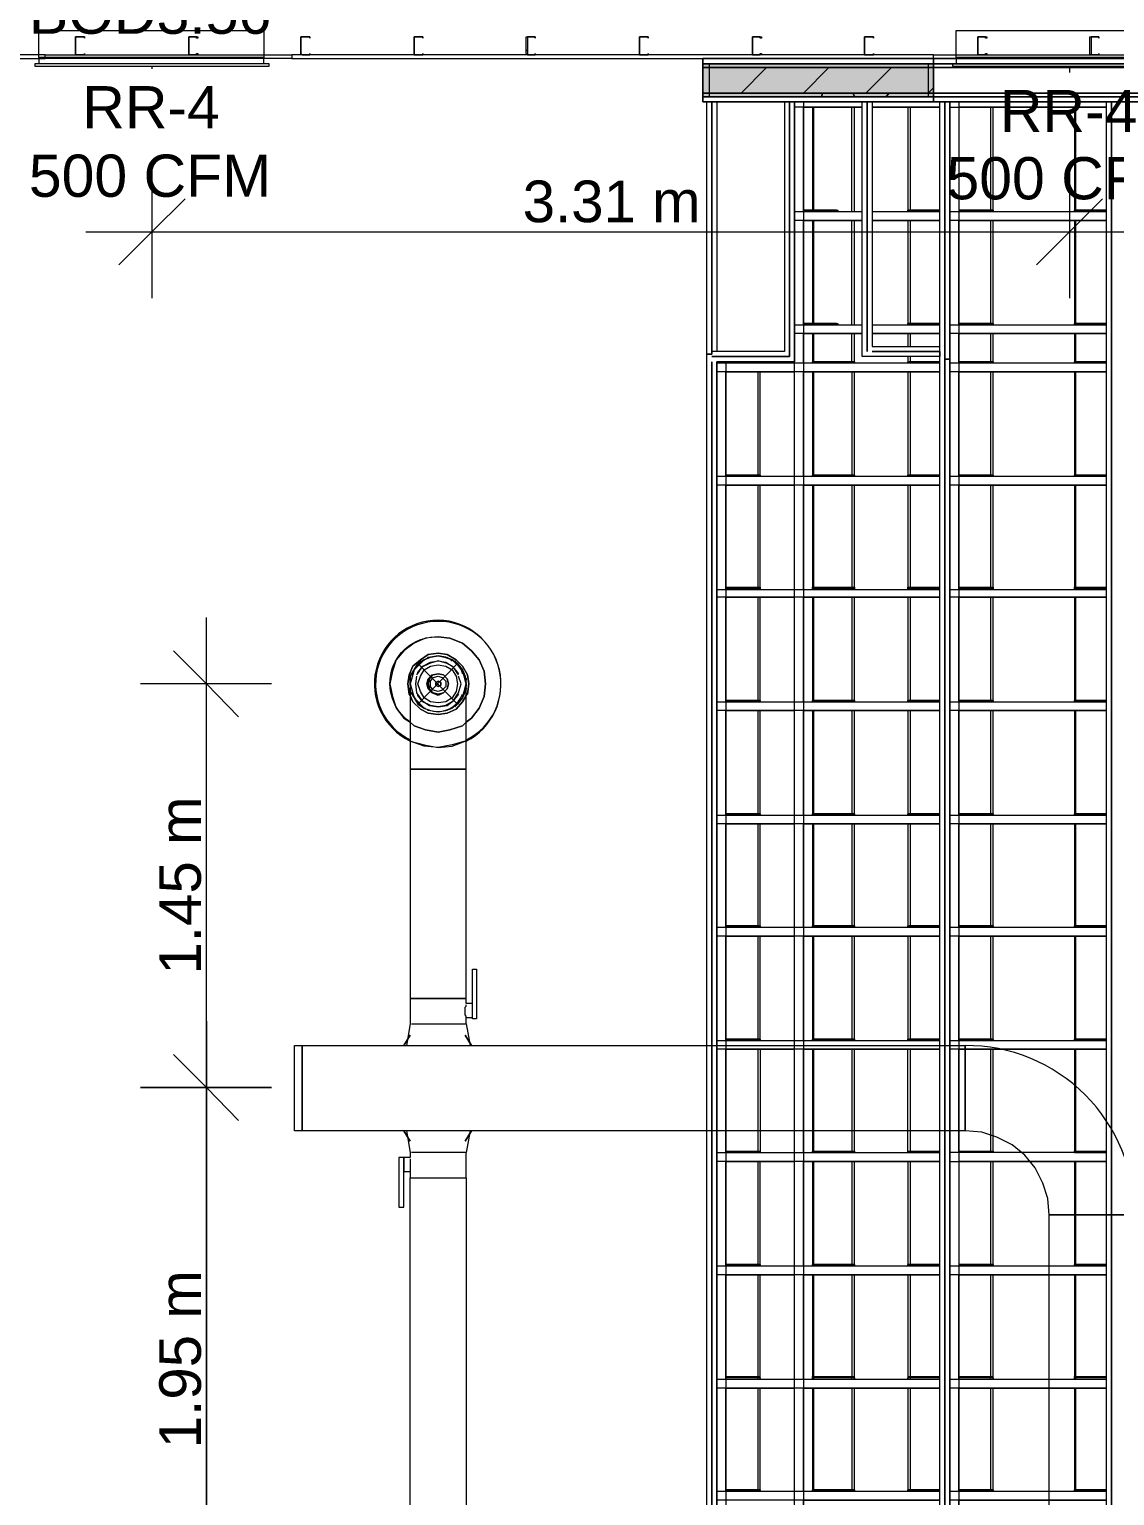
# Model space of a CAD drawing. Header units: metres. Extents: x -2 to 237, y -8 to 52.
# Drawn here: x 35.95 to 39.86, y 16.69 to 21.97 of the extents above; entities that cross this region are included whole.
import ezdxf

# ---------------------------------------------------------------- set-up
doc = ezdxf.new("R2010")
doc.units = ezdxf.units.M
doc.layers.add('HVAC - Ductos', color=5, linetype='Continuous', lineweight=0)
doc.layers.add('PDF2_Text', color=7, linetype='Continuous', lineweight=0)
doc.layers.add('PDF2_Geometry', color=7, linetype='Continuous', lineweight=0, true_color=0xaaaaaa)
doc.layers.add('PDF2_Solid Fills', color=7, linetype='Continuous', lineweight=0, true_color=0xffffff)
doc.styles.add('PDF Helvetica', font='')
doc.styles.get('PDF Helvetica').set_extended_font_data('Helvetica')

msp = doc.modelspace()

# ---------------------------------------------------------------- hatches: boundary and pattern name
at = {"layer": 'PDF2_Solid Fills', "lineweight": 0, "transparency": 33554559}
h = msp.add_hatch(color=256, dxfattribs=at)
h.paths.add_polyline_path([(39.2049, 21.8323), (39.2049, 21.846), (38.3747, 21.846), (38.3747, 21.8323)])
h.paths.add_polyline_path([(43.9608, 21.846), (43.9608, 21.8323), (44.8964, 21.8323), (44.8964, 21.846)])
h.paths.add_polyline_path([(40.7367, 21.846), (40.7367, 21.8323), (43.0711, 21.8323), (43.0711, 21.846)])
h.paths.add_polyline_path([(40.0946, 21.846), (40.0946, 21.8323), (40.356, 21.8323), (40.356, 21.846)])
h = msp.add_hatch(color=256, dxfattribs=at)
h.paths.add_polyline_path([(39.2049, 21.7405), (39.2049, 21.8322), (38.3747, 21.8322), (38.3747, 21.7405)])
h.paths.add_polyline_path([(44.8964, 21.7405), (44.8964, 21.8322), (43.9608, 21.8322), (43.9608, 21.7405)])
h.paths.add_polyline_path([(43.0711, 21.7405), (43.0711, 21.8322), (40.7367, 21.8322), (40.7367, 21.7405)])
h.paths.add_polyline_path([(40.356, 21.7405), (40.356, 21.8322), (40.0946, 21.8322), (40.0946, 21.7405)])
h = msp.add_hatch(color=256, dxfattribs=at)
h.paths.add_polyline_path([(39.1865, 21.8323), (39.1865, 21.846), (38.3977, 21.846), (38.3977, 21.8323)])
h.paths.add_polyline_path([(43.9792, 21.846), (43.9792, 21.8323), (44.8781, 21.8323), (44.8781, 21.846)])
h.paths.add_polyline_path([(40.755, 21.846), (40.755, 21.8323), (43.0527, 21.8323), (43.0527, 21.846)])
h.paths.add_polyline_path([(40.1129, 21.846), (40.1129, 21.8323), (40.3376, 21.8323), (40.3376, 21.846)])
h = msp.add_hatch(color=256, dxfattribs=at)
h.paths.add_polyline_path([(39.1865, 21.7405), (39.1865, 21.8322), (38.3977, 21.8322), (38.3977, 21.7405)])
h.paths.add_polyline_path([(44.8781, 21.7405), (44.8781, 21.8322), (43.9792, 21.8322), (43.9792, 21.7405)])
h.paths.add_polyline_path([(43.0527, 21.7405), (43.0527, 21.8322), (40.755, 21.8322), (40.755, 21.7405)])
h.paths.add_polyline_path([(40.3376, 21.7405), (40.3376, 21.8322), (40.1129, 21.8322), (40.1129, 21.7405)])
h = msp.add_hatch(color=256, dxfattribs=at)
h.paths.add_polyline_path([(39.2049, 21.7268), (39.2049, 21.7405), (38.3747, 21.7405), (38.3747, 21.7268)])
h.paths.add_polyline_path([(43.9608, 21.7405), (43.9608, 21.7268), (44.8964, 21.7268), (44.8964, 21.7405)])
h.paths.add_polyline_path([(40.7367, 21.7405), (40.7367, 21.7268), (43.0711, 21.7268), (43.0711, 21.7405)])
h.paths.add_polyline_path([(40.0946, 21.7405), (40.0946, 21.7268), (40.356, 21.7268), (40.356, 21.7405)])
h = msp.add_hatch(color=256, dxfattribs=at)
h.paths.add_polyline_path([(39.1865, 21.7268), (39.1865, 21.7405), (38.3977, 21.7405), (38.3977, 21.7268)])
h.paths.add_polyline_path([(43.9792, 21.7405), (43.9792, 21.7268), (44.8781, 21.7268), (44.8781, 21.7405)])
h.paths.add_polyline_path([(40.755, 21.7405), (40.755, 21.7268), (43.0527, 21.7268), (43.0527, 21.7405)])
h.paths.add_polyline_path([(40.1129, 21.7405), (40.1129, 21.7268), (40.3376, 21.7268), (40.3376, 21.7405)])

# ---------------------------------------------------------------- linework, layer by layer
at = {"layer": 'HVAC - Ductos', "lineweight": 0}
for points in [[(36.8062, 21.846), (36.7925, 21.846), (36.7925, 21.869), (35.9807, 21.869), (35.9807, 21.9653), (36.7925, 21.9653), (36.7925, 21.869), (35.9807, 21.869), (35.9807, 21.846), (35.967, 21.846), (35.967, 21.8368), (36.8108, 21.8368), (36.8108, 21.846), (35.967, 21.846)], [(40.1129, 21.846), (40.1038, 21.846), (40.1038, 21.869), (39.2874, 21.869), (39.2874, 21.9653), (40.1038, 21.9653), (40.1038, 21.869), (39.2874, 21.869), (39.2874, 21.846), (39.2737, 21.846), (39.2737, 21.8368), (40.1175, 21.8368), (40.1175, 21.846), (39.2737, 21.846)], [(35.9899, 21.8368), (36.7833, 21.8368)], [(36.3889, 21.8368), (36.3889, 21.8277)], [(39.2966, 21.8368), (40.09, 21.8368)], [(39.6956, 21.8368), (39.6956, 21.8139)], [(36.3889, 21.4791), (36.3889, 21.2406), (36.3889, 21.0021)], [(39.6956, 21.4791), (39.6956, 21.2406), (39.6956, 21.0021)], [(36.5081, 21.3599), (36.3889, 21.2406), (36.2696, 21.1214)], [(39.8148, 21.3599), (39.6956, 21.2406), (39.5763, 21.1214)], [(36.1504, 21.2406), (39.6956, 21.2406), (42.4015, 21.2406)], [(36.5861, 14.375), (36.5861, 16.2049), (36.5861, 18.1587), (36.5861, 19.851)], [(36.4669, 19.7317), (36.5861, 19.6125), (36.7008, 19.4933)], [(37.3291, 19.6492), (37.3337, 19.663), (37.3474, 19.6813), (37.3703, 19.6996), (37.3933, 19.7088), (37.4209, 19.7134), (37.4437, 19.7088), (37.4712, 19.6996), (37.4896, 19.6813), (37.5034, 19.663), (37.508, 19.6492)], [(37.3703, 19.6951), (37.3703, 19.6996)], [(37.3795, 19.7042), (37.3841, 19.7088), (37.3887, 19.7088)], [(37.4529, 19.7088), (37.4575, 19.7042)], [(37.4666, 19.6996), (37.4712, 19.6951)], [(37.3474, 19.6492), (37.3474, 19.6538), (37.3657, 19.6768), (37.3933, 19.6905), (37.4209, 19.6951), (37.3887, 19.6859), (37.3612, 19.6722), (37.3429, 19.6446)], [(37.352, 19.6859), (37.3566, 19.6905), (37.3612, 19.6951)], [(37.4942, 19.6446), (37.4758, 19.6722), (37.4529, 19.6859), (37.4209, 19.6951), (37.4483, 19.6905), (37.4712, 19.6768), (37.4896, 19.6538), (37.4942, 19.6492)], [(37.4804, 19.6951), (37.485, 19.6905), (37.4896, 19.6859)], [(36.82, 19.6125), (36.5861, 19.6125), (36.3476, 19.6125)], [(37.3199, 19.6262), (37.3199, 19.6308), (37.3199, 19.6354)], [(37.3199, 19.6125), (37.3199, 19.6079), (37.3199, 19.585), (37.3199, 19.5575), (37.3199, 19.5162), (37.3199, 19.4657), (37.3199, 19.4107), (37.3199, 19.3511), (37.3199, 19.3052), (37.3337, 19.3052), (37.3474, 19.3052), (37.3703, 19.3052), (37.3933, 19.3052), (37.4209, 19.3052), (37.4483, 19.3052), (37.4712, 19.3052), (37.4896, 19.3052), (37.508, 19.3052), (37.5171, 19.3052), (37.5217, 19.3052), (37.5217, 19.3694), (37.5217, 19.4291), (37.5217, 19.4841), (37.5217, 19.5299), (37.5217, 19.5666), (37.5217, 19.5942), (37.5217, 19.6079), (37.5217, 19.6125)], [(37.3199, 19.6079), (37.3199, 19.585), (37.3337, 19.5621), (37.3474, 19.5391), (37.3703, 19.5254), (37.3933, 19.5162), (37.4209, 19.5116), (37.4483, 19.5162), (37.4712, 19.5254)], [(37.3199, 19.5896), (37.3199, 19.5942), (37.3199, 19.5988)], [(37.3429, 19.64), (37.3383, 19.6125), (37.3429, 19.5804), (37.3612, 19.5529), (37.3887, 19.5345), (37.4209, 19.5299), (37.3933, 19.5345), (37.3657, 19.5483), (37.3474, 19.5712), (37.3474, 19.5758)], [(37.4942, 19.5758), (37.4896, 19.5712), (37.4712, 19.5483), (37.4483, 19.5345), (37.4209, 19.5299), (37.4529, 19.5345), (37.4758, 19.5529), (37.4942, 19.5804), (37.5034, 19.6125), (37.4942, 19.64)], [(37.5217, 19.6079), (37.5171, 19.585), (37.508, 19.5621), (37.4896, 19.5391), (37.485, 19.5345), (37.4804, 19.5299)], [(37.5171, 19.6354), (37.5217, 19.6308), (37.5217, 19.6262)], [(37.5217, 19.5988), (37.5217, 19.5942), (37.5171, 19.5896)], [(37.3612, 19.5299), (37.3566, 19.5345), (37.352, 19.5391)], [(37.3887, 19.5162), (37.3841, 19.5162), (37.3795, 19.5208)], [(37.4575, 19.5208), (37.4529, 19.5162)], [(37.4896, 19.5391), (37.4712, 19.5254), (37.4666, 19.5254)], [(37.3199, 19.4107), (37.3199, 19.4062), (37.3703, 19.3924), (37.4209, 19.3832), (37.4712, 19.3878), (37.5171, 19.4062), (37.5217, 19.4062)], [(37.5217, 19.4107), (37.5171, 19.4062), (37.4712, 19.3924), (37.4209, 19.3832), (37.3703, 19.3878), (37.3199, 19.4062)], [(37.5446, 18.4614), (37.5217, 18.4614), (37.5217, 18.4797), (37.5171, 18.4797), (37.508, 18.4797), (37.4896, 18.4797), (37.4712, 18.4797), (37.4483, 18.4797), (37.4209, 18.4797), (37.3933, 18.4797), (37.3703, 18.4797), (37.3474, 18.4797), (37.3337, 18.4797), (37.3199, 18.4797), (37.3199, 18.388), (37.3061, 18.31)], [(37.3245, 18.388), (37.3291, 18.388), (37.3337, 18.388), (37.3474, 18.388), (37.3703, 18.388), (37.3933, 18.388), (37.4209, 18.388), (37.4483, 18.388), (37.4712, 18.388), (37.4896, 18.388), (37.508, 18.388), (37.5126, 18.388), (37.5171, 18.388), (37.5217, 18.388), (37.5217, 18.4109), (37.5446, 18.4109), (37.5446, 18.4155), (37.5446, 18.4201), (37.5446, 18.4292), (37.5446, 18.4338), (37.5446, 18.4384), (37.5446, 18.4476), (37.5446, 18.4522), (37.5446, 18.4568)], [(37.5217, 18.4109), (37.5217, 18.4155), (37.5171, 18.4201), (37.5171, 18.4292), (37.5171, 18.4384), (37.5171, 18.4476), (37.5217, 18.4522), (37.5217, 18.4568)], [(36.5861, 18.3972), (36.5861, 15.9664)], [(37.3383, 18.388), (37.3429, 18.388)], [(37.3979, 18.388), (37.4025, 18.388), (37.4071, 18.388)], [(37.43, 18.388), (37.4392, 18.388)], [(37.4942, 18.388), (37.4988, 18.388)], [(37.5217, 18.388), (37.5354, 18.31), (37.54, 18.31), (37.5171, 18.3467), (37.54, 18.31)], [(37.297, 18.31), (37.3199, 18.3467), (37.297, 18.31)], [(37.3016, 18.31), (37.297, 18.31), (37.3016, 18.31), (37.3061, 18.31), (37.3107, 18.31), (37.3245, 18.31), (37.352, 18.31), (37.3841, 18.31), (37.4209, 18.31), (37.4575, 18.31), (37.4896, 18.31), (37.5126, 18.31), (37.5309, 18.31)], [(39.3195, 18.0027), (39.3195, 18.31)], [(37.3061, 18.0027), (37.3199, 17.9247), (37.3199, 17.9064), (37.297, 17.9064), (37.2786, 17.9064), (37.2786, 17.7276), (37.297, 17.7276), (37.297, 17.9064), (37.297, 17.9019), (37.297, 17.8973), (37.297, 17.8927), (37.297, 17.8881), (37.297, 17.8789), (37.297, 17.8743), (37.297, 17.8651), (37.297, 17.8606), (37.297, 17.856), (37.3199, 17.856), (37.3199, 17.833), (37.3337, 17.833), (37.3474, 17.833), (37.3703, 17.833), (37.3933, 17.833), (37.4209, 17.833), (37.4483, 17.833), (37.4712, 17.833), (37.4896, 17.833), (37.508, 17.833), (37.5171, 17.833), (37.5217, 17.833), (37.5217, 16.5122)], [(37.5309, 18.0027), (37.5126, 18.0027), (37.4896, 18.0027), (37.4575, 18.0027), (37.4209, 18.0027), (37.3841, 18.0027), (37.352, 18.0027), (37.3245, 18.0027), (37.3107, 18.0027), (37.3061, 18.0027), (37.3016, 18.0027), (37.297, 18.0027), (37.3199, 17.966), (37.297, 18.0027), (37.3016, 18.0027)], [(37.54, 18.0027), (37.5171, 17.966), (37.54, 18.0027)], [(37.54, 18.0027), (37.5354, 18.0027), (37.5217, 17.9247)], [(39.6223, 17.7), (39.6177, 17.7596), (39.5993, 17.8147), (39.5717, 17.8697), (39.5351, 17.9156), (39.4892, 17.9523), (39.4342, 17.9798), (39.3792, 17.9981), (39.3195, 18.0027)], [(37.3199, 16.5122), (37.3199, 17.833), (37.3337, 17.833), (37.3474, 17.833), (37.3703, 17.833), (37.3933, 17.833), (37.4209, 17.833), (37.4483, 17.833), (37.4712, 17.833), (37.4896, 17.833), (37.508, 17.833), (37.5171, 17.833), (37.5217, 17.833), (37.5217, 17.9247), (37.5171, 17.9247), (37.5126, 17.9247), (37.508, 17.9247), (37.4896, 17.9247), (37.4712, 17.9247), (37.4483, 17.9247), (37.4209, 17.9247), (37.3933, 17.9247), (37.3703, 17.9247), (37.3474, 17.9247), (37.3337, 17.9247), (37.3291, 17.9247), (37.3245, 17.9247)], [(37.3429, 17.9247), (37.3383, 17.9247)], [(37.4071, 17.9247), (37.4025, 17.9247), (37.3979, 17.9247)], [(37.4392, 17.9247), (37.43, 17.9247)], [(37.4988, 17.9247), (37.4942, 17.9247)], [(37.3199, 17.9019), (37.3199, 17.8973), (37.3199, 17.8927), (37.3199, 17.8835), (37.3199, 17.8743), (37.3199, 17.8651), (37.3199, 17.8606), (37.3199, 17.856)], [(39.9295, 17.7), (39.6223, 17.7)]]:
    msp.add_lwpolyline(points, dxfattribs=at)
for points in [[(35.9899, 21.869), (36.1137, 21.869)], [(36.1917, 21.869), (36.3522, 21.869)], [(36.4301, 21.869), (36.5907, 21.869)], [(36.6687, 21.869), (36.7879, 21.869)], [(39.2966, 21.869), (39.4204, 21.869)], [(39.4984, 21.869), (39.6589, 21.869)], [(39.7369, 21.869), (39.8974, 21.869)], [(37.3199, 19.5712), (37.3153, 19.5758), (37.3107, 19.6125), (37.3153, 19.6446), (37.3291, 19.6768), (37.3566, 19.6996), (37.3841, 19.718), (37.4209, 19.7225), (37.4529, 19.718), (37.485, 19.6996), (37.508, 19.6768), (37.5263, 19.6446), (37.5309, 19.6125), (37.5263, 19.5758), (37.5217, 19.5712), (37.5263, 19.5758), (37.5309, 19.6125), (37.5263, 19.6446), (37.508, 19.6768), (37.485, 19.6996), (37.4529, 19.718), (37.4209, 19.7225), (37.3841, 19.718), (37.3566, 19.6996), (37.3291, 19.6768), (37.3153, 19.6446), (37.3107, 19.6125), (37.3153, 19.5758)], [(37.3199, 19.6125), (37.3199, 19.64), (37.3337, 19.663), (37.3474, 19.6859), (37.3703, 19.6996), (37.3933, 19.7088), (37.4209, 19.7134), (37.4483, 19.7088), (37.4712, 19.6996), (37.4896, 19.6859), (37.508, 19.663), (37.5171, 19.64), (37.5217, 19.6125), (37.5217, 19.6079), (37.5217, 19.6125), (37.5171, 19.64), (37.508, 19.663), (37.4896, 19.6859), (37.4712, 19.6996), (37.4483, 19.7088), (37.4209, 19.7134), (37.3933, 19.7088), (37.3703, 19.6996), (37.3474, 19.6859), (37.3337, 19.663), (37.3199, 19.64), (37.3199, 19.6125), (37.3199, 19.6079)], [(37.4483, 19.6768), (37.4712, 19.663), (37.485, 19.64), (37.4896, 19.6125), (37.485, 19.585), (37.4712, 19.5621), (37.4483, 19.5483), (37.4209, 19.5437), (37.3933, 19.5483), (37.3703, 19.5621), (37.3566, 19.585), (37.3474, 19.6125), (37.3566, 19.64), (37.3703, 19.663), (37.3933, 19.6768), (37.4209, 19.6813)], [(37.4392, 19.6446), (37.4209, 19.6492), (37.4392, 19.6446), (37.4529, 19.6308), (37.4575, 19.6125), (37.4529, 19.5942), (37.4392, 19.5804), (37.4209, 19.5712), (37.3979, 19.5804), (37.3841, 19.5942), (37.3795, 19.6125), (37.3841, 19.6308), (37.3979, 19.6446), (37.4209, 19.6492), (37.4025, 19.6446), (37.3887, 19.6308), (37.3795, 19.6125), (37.3887, 19.5942), (37.4025, 19.5804), (37.4209, 19.5758), (37.4392, 19.5804), (37.4529, 19.5942), (37.4575, 19.6125), (37.4529, 19.6308)], [(37.4025, 19.5804), (37.4209, 19.5758), (37.4025, 19.5804), (37.3887, 19.5942), (37.3841, 19.6125), (37.3887, 19.6308), (37.4025, 19.6446), (37.4209, 19.6492), (37.4025, 19.6446), (37.3887, 19.6308), (37.3841, 19.6125), (37.3887, 19.5942)], [(37.4392, 19.6446), (37.4209, 19.6492), (37.4392, 19.6446), (37.4529, 19.6308), (37.4575, 19.6125), (37.4529, 19.5942), (37.4392, 19.5804), (37.4209, 19.5758), (37.4392, 19.5804), (37.4529, 19.5942), (37.4575, 19.6125), (37.4529, 19.6308)], [(37.4346, 19.6354), (37.4483, 19.6217), (37.4483, 19.6034), (37.4346, 19.5896), (37.4209, 19.585), (37.4025, 19.5896), (37.3933, 19.6034), (37.3933, 19.6217), (37.4025, 19.6354), (37.4209, 19.64)], [(37.4117, 19.6079), (37.4209, 19.6034), (37.4117, 19.6079), (37.4117, 19.6171), (37.4209, 19.6217), (37.4117, 19.6171)], [(37.43, 19.6171), (37.4209, 19.6217), (37.43, 19.6171), (37.43, 19.6079), (37.4209, 19.6034), (37.43, 19.6079)], [(37.3291, 19.5483), (37.3566, 19.5208), (37.3841, 19.5071), (37.3566, 19.5208), (37.3291, 19.5483), (37.3199, 19.5712)], [(37.4209, 19.5025), (37.4529, 19.5071), (37.485, 19.5208), (37.508, 19.5483), (37.5217, 19.5712), (37.508, 19.5483), (37.485, 19.5208), (37.4529, 19.5071), (37.4209, 19.5025), (37.3841, 19.5071)], [(37.508, 19.4611), (37.462, 19.4474), (37.4209, 19.4382), (37.3749, 19.4474), (37.3337, 19.4611), (37.3199, 19.4749), (37.3337, 19.4611), (37.3749, 19.4474), (37.4209, 19.4382), (37.462, 19.4474), (37.508, 19.4611), (37.5217, 19.4749)], [(37.3199, 18.4797), (37.3337, 18.4797), (37.3474, 18.4797), (37.3703, 18.4797), (37.3933, 18.4797), (37.4209, 18.4797), (37.4483, 18.4797), (37.4712, 18.4797), (37.4896, 18.4797), (37.508, 18.4797), (37.5171, 18.4797), (37.5217, 18.4797), (37.5217, 19.3052), (37.5171, 19.3052), (37.508, 19.3052), (37.4896, 19.3052), (37.4712, 19.3052), (37.4483, 19.3052), (37.4209, 19.3052), (37.3933, 19.3052), (37.3703, 19.3052), (37.3474, 19.3052), (37.3337, 19.3052), (37.3199, 19.3052)], [(37.5584, 18.4064), (37.5446, 18.4064), (37.5446, 18.5852), (37.5584, 18.5852)], [(36.7008, 18.0394), (36.5861, 18.1587), (36.4669, 18.2779), (36.5861, 18.1587)], [(36.9301, 18.31), (36.9301, 18.0027), (36.9026, 18.0027), (36.9026, 18.31)], [(39.3195, 18.0027), (36.9301, 18.0027), (36.9301, 18.31), (39.3195, 18.31)], [(36.82, 18.1587), (36.5861, 18.1587), (36.3476, 18.1587), (36.5861, 18.1587)], [(39.9295, 17.7), (39.9295, 16.3929), (39.6223, 16.3929), (39.6223, 17.7)]]:
    msp.add_lwpolyline(points, close=True, dxfattribs=at)
for points in [[(37.5217, 19.4062, 0.778499), (37.4209, 19.8418, 0.79894), (37.3199, 19.4062)], [(37.5217, 19.4107, 0.794142), (37.4209, 19.8373, 0.79456), (37.3199, 19.4107)]]:
    msp.add_lwpolyline(points, format="xyb", dxfattribs=at)
msp.add_lwpolyline([(37.4209, 19.7822), (37.462, 19.7776), (37.508, 19.7593), (37.54, 19.7317), (37.5676, 19.6996), (37.5859, 19.6584), (37.5905, 19.6125), (37.5859, 19.5666), (37.5676, 19.5254), (37.54, 19.4887), (37.5217, 19.4749), (37.54, 19.4887), (37.5676, 19.5254), (37.5859, 19.5666), (37.5905, 19.6125), (37.5859, 19.6584), (37.5676, 19.6996), (37.54, 19.7317), (37.508, 19.7593), (37.462, 19.7776), (37.4209, 19.7822), (37.3749, 19.7776), (37.3337, 19.7593), (37.297, 19.7317), (37.2695, 19.6996), (37.2557, 19.6584), (37.2466, 19.6125), (37.2557, 19.5666), (37.2695, 19.5254), (37.297, 19.4887), (37.3199, 19.4749, -0.751052)], format="xyb", close=True, dxfattribs=at)
for centre, radius, start, end in [((37.4185, 19.6077), 0.095, 199.6467, 340.3533), ((39.3228, 17.7033), 0.6067, 359.6869, 90.3134)]:
    msp.add_arc(centre, radius, start, end, dxfattribs=at)
at = {"layer": 'PDF2_Geometry', "lineweight": 0}
for points in [[(36.1183, 21.8782), (36.1137, 21.8782), (36.1137, 21.8828), (36.1137, 21.9423), (36.1183, 21.9423), (36.1459, 21.9423), (36.1459, 21.9377), (36.1459, 21.9423), (36.1183, 21.9423), (36.1137, 21.9423), (36.1137, 21.8828), (36.1137, 21.8782), (36.1183, 21.8782), (36.1459, 21.8782)], [(36.5219, 21.8782), (36.5219, 21.8828), (36.5219, 21.9423), (36.554, 21.9423), (36.554, 21.9377), (36.5494, 21.9377), (36.5494, 21.9423), (36.5219, 21.9423), (36.5219, 21.8828), (36.5219, 21.8782), (36.5494, 21.8782), (36.5494, 21.8828), (36.554, 21.8828), (36.554, 21.8782)], [(36.9301, 21.8782), (36.9255, 21.8782), (36.9255, 21.8828), (36.9255, 21.9423), (36.9301, 21.9423), (36.9576, 21.9423), (36.9576, 21.9377), (36.9576, 21.9423), (36.9301, 21.9423), (36.9255, 21.9423), (36.9255, 21.8828), (36.9301, 21.8782), (36.9576, 21.8782)], [(37.3337, 21.8782), (37.3337, 21.8828), (37.3337, 21.9423), (37.3657, 21.9423), (37.3657, 21.9377), (37.3657, 21.9423), (37.3337, 21.9423), (37.3337, 21.8828), (37.3337, 21.8782), (37.3657, 21.8782)], [(37.7418, 21.8782), (37.7372, 21.8828), (37.7372, 21.9423), (37.7418, 21.9423), (37.7694, 21.9423), (37.7694, 21.9377), (37.7694, 21.9423), (37.7418, 21.9423), (37.7418, 21.8828), (37.7418, 21.8782), (37.7694, 21.8782)], [(38.1454, 21.8782), (38.1454, 21.8828), (38.1454, 21.9423), (38.1776, 21.9423), (38.1776, 21.9377), (38.1776, 21.9423), (38.1454, 21.9423), (38.1454, 21.8828), (38.1454, 21.8782), (38.1776, 21.8782)], [(38.5536, 21.8782), (38.5536, 21.8828), (38.5536, 21.9423), (38.5857, 21.9423), (38.5857, 21.9377), (38.5811, 21.9377), (38.5811, 21.9423), (38.5536, 21.9423), (38.5536, 21.8828), (38.5536, 21.8782), (38.5811, 21.8782), (38.5811, 21.8828), (38.5857, 21.8828), (38.5857, 21.8782)], [(38.9618, 21.8782), (38.9572, 21.8782), (38.9572, 21.8828), (38.9572, 21.9423), (38.9618, 21.9423), (38.9893, 21.9423), (38.9893, 21.9377), (38.9893, 21.9423), (38.9618, 21.9423), (38.9572, 21.9423), (38.9572, 21.8828), (38.9572, 21.8782), (38.9618, 21.8782), (38.9893, 21.8782)], [(39.3654, 21.8782), (39.3654, 21.8828), (39.3654, 21.9423), (39.3975, 21.9423), (39.3975, 21.9377), (39.3929, 21.9377), (39.3929, 21.9423), (39.3654, 21.9423), (39.3654, 21.8828), (39.3654, 21.8782), (39.3929, 21.8782), (39.3929, 21.8828), (39.3975, 21.8828), (39.3975, 21.8782)], [(39.7736, 21.8782), (39.769, 21.8782), (39.769, 21.8828), (39.769, 21.9423), (39.7736, 21.9423), (39.8011, 21.9423), (39.8011, 21.9377), (39.8011, 21.9423), (39.7736, 21.9423), (39.7736, 21.8828), (39.7736, 21.8782), (39.8011, 21.8782)], [(36.0036, 21.8782), (34.6461, 21.8782), (34.6461, 21.8644), (36.0036, 21.8644)], [(36.1459, 21.8828), (36.1459, 21.8782)], [(39.2049, 21.8782), (36.8934, 21.8782), (36.8934, 21.8644), (39.2049, 21.8644)], [(36.9576, 21.8828), (36.9576, 21.8782)], [(37.3657, 21.8828), (37.3657, 21.8782)], [(37.7694, 21.8828), (37.7694, 21.8782)], [(38.1776, 21.8828), (38.1776, 21.8782)], [(39.2049, 21.8644), (38.3747, 21.8644), (38.3747, 21.846), (38.3747, 21.7268), (38.3747, 21.7085), (39.2049, 21.7085), (39.2049, 21.7268), (39.2049, 21.846)], [(39.2049, 21.8644), (38.3747, 21.8644), (38.3747, 21.846), (39.2049, 21.846)], [(38.9893, 21.8828), (38.9893, 21.8782)], [(39.8011, 21.8828), (39.8011, 21.8782)], [(38.3747, 21.846), (38.3747, 21.8322), (39.2049, 21.8322), (39.2049, 21.846)], [(38.3747, 21.8322), (38.3747, 21.7405), (39.2049, 21.7405), (39.2049, 21.8322)], [(39.1865, 21.7268), (38.3977, 21.7268), (38.3977, 21.846), (39.1865, 21.846)], [(40.0946, 21.8322), (39.2049, 21.8322), (39.2049, 21.7405), (40.0946, 21.7405)], [(38.3747, 21.7405), (38.3747, 21.7268), (39.2049, 21.7268), (39.2049, 21.7405)], [(38.3747, 21.7085), (39.2049, 21.7085), (39.2049, 21.7268), (38.3747, 21.7268)], [(38.6866, 20.7912), (38.6866, 21.7085), (38.6866, 20.8095), (38.6866, 20.7912), (38.4068, 20.7912)], [(38.9664, 20.8095), (38.9664, 21.7085)], [(40.0946, 21.7405), (39.2049, 21.7405), (39.2049, 21.7268), (40.0946, 21.7268)], [(39.2278, 21.6901), (38.9847, 21.6901)], [(39.1131, 21.314), (39.1131, 21.3186)], [(39.1177, 21.3186), (39.1131, 21.3186)], [(39.4158, 21.3186), (39.4204, 21.3186)], [(39.4204, 21.314), (39.4204, 21.3186)], [(39.2278, 21.2819), (38.9847, 21.2819)], [(39.2278, 20.8738), (38.9847, 20.8738)], [(39.1131, 20.9058), (39.1131, 20.9104)], [(39.1177, 20.9104), (39.1131, 20.9104)], [(39.4158, 20.9104), (39.4204, 20.9104)], [(39.4204, 20.9058), (39.4204, 20.9104)], [(38.4068, 20.7729), (38.4068, 12.4029)], [(38.9159, 20.7729), (38.7692, 20.7729), (38.7692, 20.7683), (38.7692, 20.7729), (38.9159, 20.7729), (38.9205, 20.7729), (38.9205, 20.7683)], [(39.1177, 20.7729), (39.1177, 20.7683), (39.1131, 20.7683), (39.1131, 20.7729)], [(39.4158, 20.7729), (39.4204, 20.7729), (39.4204, 20.7683)], [(39.714, 20.7729), (39.714, 20.7683)], [(38.5765, 20.3647), (38.5811, 20.3647)], [(38.5811, 20.3601), (38.5811, 20.3647)], [(38.9159, 20.3647), (38.7692, 20.3647), (38.9159, 20.3647), (38.9205, 20.3647)], [(38.9205, 20.3601), (38.9205, 20.3647)], [(39.1131, 20.3601), (39.1131, 20.3647)], [(39.1177, 20.3647), (39.1131, 20.3647)], [(39.4158, 20.3647), (39.4204, 20.3647)], [(39.4204, 20.3601), (39.4204, 20.3647)], [(38.9159, 19.9565), (38.7692, 19.9565), (38.7692, 19.961), (38.9159, 19.961), (38.9205, 19.961), (38.9205, 19.9565)], [(38.9205, 19.9519), (38.9205, 19.9565)], [(39.1131, 19.9519), (39.1131, 19.9565)], [(38.5765, 19.5529), (38.5811, 19.5529)], [(38.5811, 19.5483), (38.5811, 19.5529)], [(38.9159, 19.5529), (38.7692, 19.5529), (38.9159, 19.5529), (38.9205, 19.5529)], [(38.9205, 19.5483), (38.9205, 19.5529)], [(39.1131, 19.5483), (39.1131, 19.5529)], [(39.1177, 19.5529), (39.1131, 19.5529)], [(39.4158, 19.5529), (39.4204, 19.5529)], [(39.4204, 19.5483), (39.4204, 19.5529)], [(38.5765, 19.1447), (38.5811, 19.1447)], [(38.5811, 19.1401), (38.5811, 19.1447)], [(38.9159, 19.1447), (38.7692, 19.1447), (38.9159, 19.1447), (38.9205, 19.1447)], [(38.9205, 19.1401), (38.9205, 19.1447)], [(39.1131, 19.1401), (39.1131, 19.1447)], [(39.1177, 19.1447), (39.1131, 19.1447)], [(39.4158, 19.1447), (39.4204, 19.1447)], [(39.4204, 19.1401), (39.4204, 19.1447)], [(38.5765, 18.7411), (38.5811, 18.7411), (38.5811, 18.7366)], [(38.9159, 18.7411), (38.7692, 18.7411), (38.9159, 18.7411), (38.9205, 18.7411), (38.9205, 18.7366), (38.9205, 18.7411)], [(39.1177, 18.7411), (39.1131, 18.7366), (39.1131, 18.7411)], [(39.4158, 18.7411), (39.4204, 18.7411), (39.4204, 18.7366), (39.4204, 18.7411)], [(38.5765, 18.333), (38.5811, 18.333)], [(38.5811, 18.3284), (38.5811, 18.333)], [(38.9159, 18.333), (38.7692, 18.333), (38.9159, 18.333), (38.9205, 18.333)], [(38.9205, 18.3284), (38.9205, 18.333)], [(39.1131, 18.3284), (39.1131, 18.333)], [(39.1177, 18.333), (39.1131, 18.333)], [(39.4158, 18.333), (39.4204, 18.333)], [(39.4204, 18.3284), (39.4204, 18.333)], [(38.5765, 17.5211), (38.5811, 17.5211)], [(38.5811, 17.5166), (38.5811, 17.5211)], [(38.9159, 17.5211), (38.7692, 17.5211), (38.9159, 17.5211), (38.9205, 17.5211)], [(38.9205, 17.5166), (38.9205, 17.5211)], [(39.1131, 17.5166), (39.1131, 17.5211)], [(39.1177, 17.5211), (39.1131, 17.5211)], [(39.4158, 17.5211), (39.4204, 17.5211)], [(39.4204, 17.5166), (39.4204, 17.5211)], [(38.9159, 17.113), (38.7692, 17.113), (38.7692, 17.1176), (38.9159, 17.1176), (38.9205, 17.113)], [(38.9205, 17.1084), (38.9205, 17.113)], [(39.1131, 17.1084), (39.1131, 17.113)], [(38.5765, 16.7094), (38.5811, 16.7094)], [(38.5811, 16.7048), (38.5811, 16.7094)], [(38.9159, 16.7094), (38.7692, 16.7094), (38.9159, 16.7094), (38.9205, 16.7094)], [(38.9205, 16.7048), (38.9205, 16.7094)], [(39.1131, 16.7048), (39.1131, 16.7094)], [(39.1177, 16.7094), (39.1131, 16.7094)], [(39.4158, 16.7094), (39.4204, 16.7094)], [(39.4204, 16.7048), (39.4204, 16.7094)]]:
    msp.add_lwpolyline(points, close=True, dxfattribs=at)
for points in [[(34.6461, 21.8644), (36.0036, 21.8644), (36.0036, 21.8782), (36.8934, 21.8782), (36.8934, 21.8644), (36.0036, 21.8644)], [(36.8934, 21.8644), (39.2049, 21.8644), (39.2049, 21.8782), (40.0946, 21.8782)], [(40.3835, 21.7085), (38.3747, 21.7085), (38.3747, 21.7268), (38.3747, 21.7405), (38.3747, 21.8322), (38.3747, 21.846), (38.3747, 21.8644), (38.3747, 21.7085), (40.3835, 21.7085)], [(39.2049, 21.8322), (39.2049, 21.846), (40.0946, 21.846), (39.2049, 21.846), (39.2049, 21.8644), (39.2049, 21.7085), (40.0946, 21.7085), (40.0946, 21.7268), (39.2049, 21.7268), (39.2049, 21.7085), (40.0946, 21.7085), (40.0946, 21.8644), (39.2049, 21.8644), (40.0946, 21.8644), (39.2049, 21.8644)], [(38.3977, 21.8322), (39.1865, 21.8322)], [(39.2049, 21.8322), (40.0946, 21.8322)], [(38.6683, 21.7085), (38.6683, 20.8095), (38.4068, 20.8095), (38.4068, 21.7085), (38.4068, 20.8004), (38.3885, 20.8004), (38.3885, 21.7085)], [(38.3977, 21.7405), (39.1865, 21.7405)], [(38.737, 21.314), (38.737, 21.6901), (38.9481, 21.6901), (38.705, 21.6901), (38.705, 21.7085), (38.705, 20.7729), (38.6866, 20.7729), (38.4252, 20.7729), (38.4252, 12.4258), (41.7273, 12.4258), (41.7273, 12.7056), (41.7457, 12.7056), (42.6813, 12.7056), (42.6813, 12.6827), (41.7457, 12.6827), (41.7457, 12.4029), (38.4068, 12.4029), (38.4252, 12.4029), (41.7457, 12.4029), (41.7457, 12.4258), (41.7457, 12.6827), (41.764, 12.6827), (42.7179, 12.6827)], [(38.4252, 21.7085), (38.4252, 20.8095)], [(38.737, 21.7085), (38.737, 13.2651), (38.737, 13.421), (39.2278, 13.421), (38.4252, 13.421), (38.4252, 13.4532), (39.2278, 13.4532)], [(39.0764, 13.2651), (38.737, 13.2651), (38.705, 13.2651), (38.705, 21.7085)], [(39.2278, 20.8095), (38.9847, 20.8095), (39.2278, 20.8095), (39.2278, 20.7912), (38.9664, 20.7912), (38.9481, 20.7912), (38.9481, 21.7085)], [(38.9847, 21.7085), (38.9847, 20.8278), (39.2278, 20.8278)], [(42.6492, 13.8247), (42.6492, 13.2651), (42.6813, 13.2651), (42.6813, 13.2422), (42.6813, 13.2239), (39.2278, 13.2239), (39.2278, 13.2422), (39.2278, 21.7085)], [(39.2645, 21.7085), (39.2645, 13.2651), (39.2645, 20.7821), (39.2461, 20.7821), (39.2461, 21.7085), (39.2461, 13.2422), (42.6813, 13.2422), (41.7365, 13.2422), (39.2553, 13.2422), (39.2553, 13.2651), (39.2461, 13.2651), (39.2553, 13.2651), (39.2461, 13.2651), (39.2461, 20.7821), (39.2645, 20.7821), (39.2645, 21.7085), (39.2645, 21.6901), (39.8286, 21.6901), (39.2966, 21.6901), (39.2966, 21.314)], [(39.2966, 21.7085), (39.2966, 13.2651), (39.2828, 13.2651)], [(42.7179, 13.8247), (39.8286, 13.8247), (39.8286, 13.843), (39.8286, 21.7085)], [(39.8469, 13.8613), (39.8561, 13.8613), (39.8469, 13.8613), (39.8561, 13.8613), (39.8469, 13.8613), (39.8469, 21.7085), (39.8469, 13.843), (42.7179, 13.843), (39.8561, 13.843), (39.8561, 13.8613)], [(38.7692, 21.6901), (38.7692, 21.3186), (38.7692, 21.314)], [(38.7738, 21.314), (38.7738, 21.3186), (38.7738, 21.6901)], [(38.8563, 21.6901), (38.8517, 21.6901)], [(38.9113, 21.314), (38.9113, 21.6901)], [(38.9205, 21.314), (38.9205, 21.6901)], [(39.1131, 21.6901), (39.1131, 21.314)], [(39.1223, 21.314), (39.1223, 21.3186), (39.1223, 21.6901), (39.1177, 21.6901)], [(39.4158, 21.6901), (39.4112, 21.6901), (39.4112, 21.3186), (39.4112, 21.314)], [(39.4204, 21.314), (39.4204, 21.6901)], [(39.7186, 21.314), (39.7186, 21.3186), (39.7186, 21.6901), (39.714, 21.6901), (39.714, 21.314), (39.714, 21.3186), (39.8286, 21.3186), (39.714, 21.3186), (39.714, 21.314)], [(38.737, 20.9058), (38.737, 21.2819), (38.9481, 21.2819), (38.705, 21.2819), (38.705, 21.314), (38.9481, 21.314)], [(38.737, 21.3186), (38.8563, 21.3186), (38.737, 21.3186)], [(38.8563, 21.314), (38.8563, 21.3186), (38.8609, 21.3186), (38.8609, 21.314)], [(38.9847, 21.314), (39.2278, 21.314)], [(39.2278, 21.3186), (39.1177, 21.3186), (39.2278, 21.3186)], [(39.2966, 20.9058), (39.2966, 21.2819), (39.8286, 21.2819), (39.2645, 21.2819), (39.2645, 21.314), (39.8286, 21.314)], [(39.2966, 21.3186), (39.4158, 21.3186), (39.2966, 21.3186)], [(38.7692, 21.2819), (38.7692, 20.9104), (38.7692, 20.9058)], [(38.7738, 20.9058), (38.7738, 20.9104), (38.7738, 21.2819)], [(38.8563, 21.2819), (38.8517, 21.2819)], [(38.9113, 20.9058), (38.9113, 21.2819)], [(38.9205, 20.9058), (38.9205, 21.2819)], [(39.1131, 21.2819), (39.1131, 20.9058)], [(39.1223, 20.9058), (39.1223, 20.9104), (39.1223, 21.2819), (39.1177, 21.2819)], [(39.4158, 21.2819), (39.4112, 21.2819), (39.4112, 20.9104), (39.4112, 20.9058)], [(39.4204, 20.9058), (39.4204, 21.2819)], [(39.7186, 20.9058), (39.7186, 20.9104), (39.7186, 21.2819), (39.714, 21.2819), (39.714, 20.9058), (39.714, 20.9104), (39.8286, 20.9104), (39.714, 20.9104), (39.714, 20.9058)], [(38.737, 20.7683), (38.737, 20.8738), (38.9481, 20.8738), (38.705, 20.8738), (38.705, 20.9058), (38.9481, 20.9058)], [(38.737, 20.9104), (38.8563, 20.9104), (38.737, 20.9104)], [(38.7692, 20.8738), (38.7692, 20.7683)], [(38.7738, 20.7683), (38.7738, 20.7729), (38.7738, 20.8738)], [(38.8563, 20.8738), (38.8517, 20.8738)], [(38.8563, 20.9058), (38.8563, 20.9104), (38.8609, 20.9104), (38.8609, 20.9058)], [(38.9113, 20.7683), (38.9113, 20.7729), (38.9113, 20.8738)], [(38.9205, 20.7683), (38.9205, 20.8738)], [(38.9847, 20.9058), (39.2278, 20.9058)], [(39.1131, 20.8738), (39.1131, 20.8278)], [(39.2278, 20.9104), (39.1177, 20.9104), (39.2278, 20.9104)], [(39.1223, 20.8278), (39.1223, 20.8738), (39.1177, 20.8738)], [(39.2966, 20.7683), (39.2966, 20.8738), (39.8286, 20.8738), (39.2645, 20.8738), (39.2645, 20.9058), (39.8286, 20.9058)], [(39.2966, 20.9104), (39.4158, 20.9104), (39.2966, 20.9104)], [(39.4158, 20.8738), (39.4112, 20.8738), (39.4112, 20.7729), (39.4112, 20.7683)], [(39.4204, 20.7683), (39.4204, 20.8738)], [(39.7186, 20.7683), (39.7186, 20.7729), (39.7186, 20.8738), (39.714, 20.8738), (39.714, 20.7683)], [(41.764, 12.4258), (42.6813, 12.4258), (42.6813, 12.4029), (41.764, 12.4029), (41.764, 12.3846), (38.3885, 12.3846), (38.3885, 12.4029), (38.3885, 20.8004), (38.4068, 20.8004), (38.4068, 20.8095)], [(38.4573, 20.7729), (38.4573, 12.4304), (38.4252, 12.4304), (38.4252, 20.7729)], [(38.737, 20.3601), (38.737, 20.7361), (39.2278, 20.7361), (38.4252, 20.7361), (38.4252, 20.7683), (39.2278, 20.7683)], [(38.4573, 20.7683), (38.4573, 20.7729), (38.5765, 20.7729), (38.5811, 20.7729), (38.5811, 20.7683), (38.5765, 20.7683), (38.5765, 20.7729)], [(39.1131, 20.7912), (39.1131, 20.7683)], [(39.2278, 20.7729), (39.1177, 20.7729), (39.2278, 20.7729)], [(39.1223, 20.7683), (39.1223, 20.7729), (39.1223, 20.7912)], [(39.2966, 20.3601), (39.2966, 20.7361), (39.8286, 20.7361), (39.2645, 20.7361), (39.2645, 20.7683), (39.8286, 20.7683)], [(39.2966, 20.7729), (39.4158, 20.7729), (39.2966, 20.7729)], [(39.8286, 20.7729), (39.714, 20.7729), (39.8286, 20.7729)], [(38.4573, 20.3601), (38.4573, 20.7361), (38.705, 20.7361)], [(38.5765, 20.7361), (38.5719, 20.7361), (38.5719, 20.3647), (38.5719, 20.3601)], [(38.5811, 20.3601), (38.5811, 20.7361)], [(38.7738, 20.3601), (38.7738, 20.3647), (38.7738, 20.7361), (38.7692, 20.7361), (38.7692, 20.3601), (38.7692, 20.3647), (38.7692, 20.3601)], [(38.9159, 20.7361), (38.9113, 20.7361), (38.9113, 20.3647), (38.9113, 20.3601)], [(38.9205, 20.3601), (38.9205, 20.7361)], [(39.1131, 20.7361), (39.1131, 20.3601)], [(39.1223, 20.3601), (39.1223, 20.3647), (39.1223, 20.7361), (39.1177, 20.7361)], [(39.4158, 20.7361), (39.4112, 20.7361), (39.4112, 20.3647), (39.4112, 20.3601)], [(39.4204, 20.3601), (39.4204, 20.7361)], [(39.7186, 20.3601), (39.7186, 20.3647), (39.7186, 20.7361), (39.714, 20.7361), (39.714, 20.3601), (39.714, 20.3647), (39.714, 20.3601)], [(38.737, 19.9519), (38.737, 20.328), (39.2278, 20.328), (38.4252, 20.328), (38.4252, 20.3601), (39.2278, 20.3601)], [(38.4573, 20.3647), (38.5765, 20.3647), (38.4573, 20.3647)], [(39.2278, 20.3647), (39.1177, 20.3647), (39.2278, 20.3647)], [(39.2966, 19.9519), (39.2966, 20.328), (39.8286, 20.328), (39.2645, 20.328), (39.2645, 20.3601), (39.8286, 20.3601)], [(39.2966, 20.3647), (39.4158, 20.3647), (39.2966, 20.3647)], [(39.8286, 20.3647), (39.714, 20.3647), (39.8286, 20.3647)], [(38.4573, 19.9519), (38.4573, 20.328), (38.705, 20.328)], [(38.5765, 20.328), (38.5719, 20.328), (38.5719, 19.961)], [(38.5811, 19.9519), (38.5811, 20.328)], [(38.7738, 19.961), (38.7738, 20.328), (38.7692, 20.328), (38.7692, 19.9519), (38.7692, 19.9565), (38.7692, 19.9519)], [(38.9159, 20.328), (38.9113, 20.328), (38.9113, 19.961)], [(38.9205, 19.9519), (38.9205, 20.328)], [(39.1131, 20.328), (39.1131, 19.9519)], [(39.1223, 19.961), (39.1223, 20.328), (39.1177, 20.328)], [(39.4158, 20.328), (39.4112, 20.328), (39.4112, 19.961)], [(39.4204, 19.9519), (39.4204, 20.328)], [(39.7186, 19.961), (39.7186, 20.328), (39.714, 20.328), (39.714, 19.9519), (39.714, 19.9565), (39.714, 19.9519)], [(38.737, 19.5483), (38.737, 19.9244), (39.2278, 19.9244), (38.4252, 19.9244), (38.4252, 19.9519), (39.2278, 19.9519)], [(38.4573, 19.961), (38.5765, 19.961), (38.5811, 19.961), (38.5811, 19.9565), (38.5811, 19.9519), (38.5811, 19.9565), (38.5765, 19.9565), (38.4573, 19.9565)], [(38.4573, 19.5483), (38.4573, 19.9244), (38.705, 19.9244)], [(38.5719, 19.9519), (38.5719, 19.9565)], [(38.5765, 19.9244), (38.5719, 19.9244), (38.5719, 19.5529), (38.5719, 19.5483)], [(38.5811, 19.5483), (38.5811, 19.9244)], [(38.7738, 19.5483), (38.7738, 19.5529), (38.7738, 19.9244), (38.7692, 19.9244), (38.7692, 19.5483), (38.7692, 19.5529), (38.7692, 19.5483)], [(38.7738, 19.9519), (38.7738, 19.9565)], [(38.9113, 19.9519), (38.9113, 19.9565)], [(38.9159, 19.9244), (38.9113, 19.9244), (38.9113, 19.5529), (38.9113, 19.5483)], [(38.9205, 19.5483), (38.9205, 19.9244)], [(39.2278, 19.9565), (39.1177, 19.9565), (39.1131, 19.9565), (39.1131, 19.961), (39.1177, 19.961), (39.2278, 19.961)], [(39.1131, 19.9244), (39.1131, 19.5483)], [(39.1223, 19.5483), (39.1223, 19.5529), (39.1223, 19.9244), (39.1177, 19.9244)], [(39.1223, 19.9519), (39.1223, 19.9565)], [(39.2966, 19.5483), (39.2966, 19.9244), (39.8286, 19.9244), (39.2645, 19.9244), (39.2645, 19.9519), (39.8286, 19.9519)], [(39.2966, 19.961), (39.4158, 19.961), (39.4204, 19.961), (39.4204, 19.9565), (39.4204, 19.9519), (39.4204, 19.9565), (39.4158, 19.9565), (39.2966, 19.9565)], [(39.4112, 19.9519), (39.4112, 19.9565)], [(39.4158, 19.9244), (39.4112, 19.9244), (39.4112, 19.5529), (39.4112, 19.5483)], [(39.4204, 19.5483), (39.4204, 19.9244)], [(39.8286, 19.9565), (39.714, 19.9565), (39.714, 19.961), (39.8286, 19.961)], [(39.7186, 19.5483), (39.7186, 19.5529), (39.7186, 19.9244), (39.714, 19.9244), (39.714, 19.5483), (39.714, 19.5529), (39.714, 19.5483)], [(39.7186, 19.9519), (39.7186, 19.9565)], [(38.737, 19.1401), (38.737, 19.5162), (39.2278, 19.5162), (38.4252, 19.5162), (38.4252, 19.5483), (39.2278, 19.5483)], [(38.4573, 19.5529), (38.5765, 19.5529), (38.4573, 19.5529)], [(39.2278, 19.5529), (39.1177, 19.5529), (39.2278, 19.5529)], [(39.2966, 19.1401), (39.2966, 19.5162), (39.8286, 19.5162), (39.2645, 19.5162), (39.2645, 19.5483), (39.8286, 19.5483)], [(39.2966, 19.5529), (39.4158, 19.5529), (39.2966, 19.5529)], [(39.8286, 19.5529), (39.714, 19.5529), (39.8286, 19.5529)], [(38.4573, 19.1401), (38.4573, 19.5162), (38.705, 19.5162)], [(38.5765, 19.5162), (38.5719, 19.5162), (38.5719, 19.1447), (38.5719, 19.1401)], [(38.5811, 19.1401), (38.5811, 19.5162)], [(38.7738, 19.1401), (38.7738, 19.1447), (38.7738, 19.5162), (38.7692, 19.5162), (38.7692, 19.1401), (38.7692, 19.1447), (38.7692, 19.1401)], [(38.9159, 19.5162), (38.9113, 19.5162), (38.9113, 19.1447), (38.9113, 19.1401)], [(38.9205, 19.1401), (38.9205, 19.5162)], [(39.1131, 19.5162), (39.1131, 19.1401)], [(39.1223, 19.1401), (39.1223, 19.1447), (39.1223, 19.5162), (39.1177, 19.5162)], [(39.4158, 19.5162), (39.4112, 19.5162), (39.4112, 19.1447), (39.4112, 19.1401)], [(39.4204, 19.1401), (39.4204, 19.5162)], [(39.7186, 19.1401), (39.7186, 19.1447), (39.7186, 19.5162), (39.714, 19.5162), (39.714, 19.1401), (39.714, 19.1447), (39.714, 19.1401)], [(38.737, 18.7366), (38.737, 19.108), (39.2278, 19.108), (38.4252, 19.108), (38.4252, 19.1401), (39.2278, 19.1401)], [(38.4573, 19.1447), (38.5765, 19.1447), (38.4573, 19.1447)], [(39.2278, 19.1447), (39.1177, 19.1447), (39.2278, 19.1447)], [(39.2966, 18.7366), (39.2966, 19.108), (39.8286, 19.108), (39.2645, 19.108), (39.2645, 19.1401), (39.8286, 19.1401)], [(39.2966, 19.1447), (39.4158, 19.1447), (39.2966, 19.1447)], [(39.8286, 19.1447), (39.714, 19.1447), (39.8286, 19.1447)], [(38.4573, 18.7366), (38.4573, 19.108), (38.705, 19.108)], [(38.5765, 19.108), (38.5719, 19.108), (38.5719, 18.7411), (38.5719, 18.7366)], [(38.5811, 18.7366), (38.5811, 19.108)], [(38.7738, 18.7366), (38.7738, 18.7411), (38.7738, 19.108), (38.7692, 19.108), (38.7692, 18.7366), (38.7692, 18.7411), (38.7692, 18.7366)], [(38.9159, 19.108), (38.9113, 19.108), (38.9113, 18.7411), (38.9113, 18.7366)], [(38.9205, 18.7366), (38.9205, 19.108)], [(39.1131, 19.108), (39.1131, 18.7366)], [(39.1223, 18.7366), (39.1223, 18.7411), (39.1223, 19.108), (39.1177, 19.108)], [(39.4158, 19.108), (39.4112, 19.108), (39.4112, 18.7411), (39.4112, 18.7366)], [(39.4204, 18.7366), (39.4204, 19.108)], [(39.7186, 18.7366), (39.7186, 18.7411), (39.7186, 19.108), (39.714, 19.108), (39.714, 18.7366), (39.714, 18.7411), (39.714, 18.7366)], [(38.737, 18.3284), (38.737, 18.7044), (39.2278, 18.7044), (38.4252, 18.7044), (38.4252, 18.7366), (39.2278, 18.7366)], [(38.4573, 18.7411), (38.5765, 18.7411), (38.4573, 18.7411)], [(38.4573, 18.3284), (38.4573, 18.7044), (38.705, 18.7044)], [(38.5765, 18.7044), (38.5719, 18.7044), (38.5719, 18.333), (38.5719, 18.3284)], [(38.5811, 18.3284), (38.5811, 18.7044)], [(38.7738, 18.3284), (38.7738, 18.333), (38.7738, 18.7044), (38.7692, 18.7044), (38.7692, 18.3284), (38.7692, 18.333), (38.7692, 18.3284)], [(38.9159, 18.7044), (38.9113, 18.7044), (38.9113, 18.333), (38.9113, 18.3284)], [(38.9205, 18.3284), (38.9205, 18.7044)], [(39.1131, 18.7044), (39.1131, 18.3284)], [(39.2278, 18.7411), (39.1177, 18.7411), (39.2278, 18.7411)], [(39.1223, 18.3284), (39.1223, 18.333), (39.1223, 18.7044), (39.1177, 18.7044)], [(39.2966, 18.3284), (39.2966, 18.7044), (39.8286, 18.7044), (39.2645, 18.7044), (39.2645, 18.7366), (39.8286, 18.7366)], [(39.2966, 18.7411), (39.4158, 18.7411), (39.2966, 18.7411)], [(39.4158, 18.7044), (39.4112, 18.7044), (39.4112, 18.333), (39.4112, 18.3284)], [(39.4204, 18.3284), (39.4204, 18.7044)], [(39.8286, 18.7411), (39.714, 18.7411), (39.8286, 18.7411)], [(39.7186, 18.3284), (39.7186, 18.333), (39.7186, 18.7044), (39.714, 18.7044), (39.714, 18.3284), (39.714, 18.333), (39.714, 18.3284)], [(38.737, 17.9247), (38.737, 18.2963), (39.2278, 18.2963), (38.4252, 18.2963), (38.4252, 18.3284), (39.2278, 18.3284)], [(38.4573, 18.333), (38.5765, 18.333), (38.4573, 18.333)], [(39.2278, 18.333), (39.1177, 18.333), (39.2278, 18.333)], [(39.4204, 17.9247), (39.4158, 17.9247), (39.2966, 17.9247), (39.2966, 18.2963), (39.8286, 18.2963), (39.2645, 18.2963), (39.2645, 18.3284), (39.8286, 18.3284)], [(39.2966, 18.333), (39.4158, 18.333), (39.2966, 18.333)], [(39.8286, 18.333), (39.714, 18.333), (39.8286, 18.333)], [(38.737, 17.5166), (38.737, 17.8927), (39.2278, 17.8927), (38.4252, 17.8927), (38.4252, 17.9247), (39.2278, 17.9247), (39.1177, 17.9247), (39.1131, 17.9247), (39.1131, 18.2963)], [(38.5811, 18.2963), (38.5811, 17.9247), (38.5765, 17.9247), (38.4573, 17.9247), (38.4573, 18.2963), (38.705, 18.2963)], [(38.5765, 18.2963), (38.5719, 18.2963), (38.5719, 17.9293)], [(38.7738, 17.9293), (38.7738, 18.2963), (38.7692, 18.2963), (38.7692, 17.9247), (38.7692, 17.9293), (38.9159, 17.9293), (38.9205, 17.9293), (38.9205, 17.9247), (38.9205, 18.2963)], [(38.9159, 18.2963), (38.9113, 18.2963), (38.9113, 17.9293)], [(39.1223, 17.9293), (39.1223, 18.2963), (39.1177, 18.2963)], [(39.7186, 17.9293), (39.7186, 18.2963), (39.714, 18.2963), (39.714, 17.9247), (39.8286, 17.9247), (39.2645, 17.9247), (39.2645, 17.8927), (39.8286, 17.8927), (39.2966, 17.8927), (39.2966, 17.5166)], [(39.2966, 17.9293), (39.4158, 17.9293), (39.4204, 17.9293), (39.4204, 17.9247), (39.4204, 18.2963)], [(39.4158, 18.2963), (39.4112, 18.2963), (39.4112, 17.9293)], [(38.4573, 17.9293), (38.5765, 17.9293), (38.5811, 17.9293), (38.5811, 17.9247)], [(38.9205, 17.9247), (38.9159, 17.9247), (38.7692, 17.9247)], [(39.1131, 17.9247), (39.1131, 17.9293), (39.1177, 17.9293), (39.2278, 17.9293)], [(39.714, 17.9247), (39.714, 17.9293), (39.8286, 17.9293)], [(38.4573, 17.5166), (38.4573, 17.8927), (38.705, 17.8927)], [(38.5765, 17.8927), (38.5719, 17.8927), (38.5719, 17.5211), (38.5719, 17.5166)], [(38.5811, 17.5166), (38.5811, 17.8927)], [(38.7738, 17.5166), (38.7738, 17.5211), (38.7738, 17.8927), (38.7692, 17.8927), (38.7692, 17.5166), (38.7692, 17.5211), (38.7692, 17.5166)], [(38.9159, 17.8927), (38.9113, 17.8927), (38.9113, 17.5211), (38.9113, 17.5166)], [(38.9205, 17.5166), (38.9205, 17.8927)], [(39.1131, 17.8927), (39.1131, 17.5166)], [(39.1223, 17.5166), (39.1223, 17.5211), (39.1223, 17.8927), (39.1177, 17.8927)], [(39.4158, 17.8927), (39.4112, 17.8927), (39.4112, 17.5211), (39.4112, 17.5166)], [(39.4204, 17.5166), (39.4204, 17.8927)], [(39.7186, 17.5166), (39.7186, 17.5211), (39.7186, 17.8927), (39.714, 17.8927), (39.714, 17.5166), (39.714, 17.5211), (39.714, 17.5166)], [(38.737, 17.1084), (38.737, 17.4845), (39.2278, 17.4845), (38.4252, 17.4845), (38.4252, 17.5166), (39.2278, 17.5166)], [(38.4573, 17.5211), (38.5765, 17.5211), (38.4573, 17.5211)], [(38.4573, 17.1084), (38.4573, 17.4845), (38.705, 17.4845)], [(38.5765, 17.4845), (38.5719, 17.4845), (38.5719, 17.1176)], [(38.5811, 17.1084), (38.5811, 17.4845)], [(38.7738, 17.1176), (38.7738, 17.4845), (38.7692, 17.4845), (38.7692, 17.1084), (38.7692, 17.113), (38.7692, 17.1084)], [(38.9159, 17.4845), (38.9113, 17.4845), (38.9113, 17.1176)], [(38.9205, 17.1084), (38.9205, 17.4845)], [(39.1131, 17.4845), (39.1131, 17.1084)], [(39.2278, 17.5211), (39.1177, 17.5211), (39.2278, 17.5211)], [(39.1223, 17.1176), (39.1223, 17.4845), (39.1177, 17.4845)], [(39.2966, 17.1084), (39.2966, 17.4845), (39.8286, 17.4845), (39.2645, 17.4845), (39.2645, 17.5166), (39.8286, 17.5166)], [(39.2966, 17.5211), (39.4158, 17.5211), (39.2966, 17.5211)], [(39.4158, 17.4845), (39.4112, 17.4845), (39.4112, 17.1176)], [(39.4204, 17.1084), (39.4204, 17.4845)], [(39.8286, 17.5211), (39.714, 17.5211), (39.8286, 17.5211)], [(39.7186, 17.1176), (39.7186, 17.4845), (39.714, 17.4845), (39.714, 17.1084), (39.714, 17.113), (39.714, 17.1084)], [(38.4573, 17.1176), (38.5765, 17.1176), (38.5811, 17.113), (38.5811, 17.1084), (38.5811, 17.113), (38.5765, 17.113), (38.4573, 17.113)], [(38.5719, 17.1084), (38.5719, 17.113)], [(38.7738, 17.1084), (38.7738, 17.113)], [(38.9113, 17.1084), (38.9113, 17.113)], [(39.2278, 17.113), (39.1177, 17.113), (39.1131, 17.113), (39.1177, 17.1176), (39.2278, 17.1176)], [(39.1223, 17.1084), (39.1223, 17.113)], [(39.2966, 17.1176), (39.4158, 17.1176), (39.4204, 17.113), (39.4204, 17.1084), (39.4204, 17.113), (39.4158, 17.113), (39.2966, 17.113)], [(39.4112, 17.1084), (39.4112, 17.113)], [(39.8286, 17.113), (39.714, 17.113), (39.714, 17.1176), (39.8286, 17.1176)], [(39.7186, 17.1084), (39.7186, 17.113)], [(38.737, 16.7048), (38.737, 17.0763), (39.2278, 17.0763), (38.4252, 17.0763), (38.4252, 17.1084), (39.2278, 17.1084)], [(38.4573, 16.7048), (38.4573, 17.0763), (38.705, 17.0763)], [(38.5765, 17.0763), (38.5719, 17.0763), (38.5719, 16.7094), (38.5719, 16.7048)], [(38.5811, 16.7048), (38.5811, 17.0763)], [(38.7738, 16.7048), (38.7738, 16.7094), (38.7738, 17.0763), (38.7692, 17.0763), (38.7692, 16.7048), (38.7692, 16.7094), (38.7692, 16.7048)], [(38.9159, 17.0763), (38.9113, 17.0763), (38.9113, 16.7094), (38.9113, 16.7048)], [(38.9205, 16.7048), (38.9205, 17.0763)], [(39.1131, 17.0763), (39.1131, 16.7048)], [(39.1223, 16.7048), (39.1223, 16.7094), (39.1223, 17.0763), (39.1177, 17.0763)], [(39.2966, 16.7048), (39.2966, 17.0763), (39.8286, 17.0763), (39.2645, 17.0763), (39.2645, 17.1084), (39.8286, 17.1084)], [(39.4158, 17.0763), (39.4112, 17.0763), (39.4112, 16.7094), (39.4112, 16.7048)], [(39.4204, 16.7048), (39.4204, 17.0763)], [(39.7186, 16.7048), (39.7186, 16.7094), (39.7186, 17.0763), (39.714, 17.0763), (39.714, 16.7048), (39.714, 16.7094), (39.714, 16.7048)], [(38.737, 16.2966), (38.737, 16.6727), (39.2278, 16.6727), (38.4252, 16.6727), (38.4252, 16.7048), (39.2278, 16.7048)], [(38.4573, 16.7094), (38.5765, 16.7094), (38.4573, 16.7094)], [(39.2278, 16.7094), (39.1177, 16.7094), (39.2278, 16.7094)], [(39.2966, 16.2966), (39.2966, 16.6727), (39.8286, 16.6727), (39.2645, 16.6727), (39.2645, 16.7048), (39.8286, 16.7048)], [(39.2966, 16.7094), (39.4158, 16.7094), (39.2966, 16.7094)], [(39.8286, 16.7094), (39.714, 16.7094), (39.8286, 16.7094)]]:
    msp.add_lwpolyline(points, dxfattribs=at)
at = {"layer": 'PDF2_Geometry', "color": 254, "lineweight": 0, "true_color": 0xd2d2d2}
msp.add_lwpolyline([(37.7372, 21.8919), (37.7418, 21.8965)], dxfattribs=at)
at = {"layer": 'PDF2_Geometry', "color": 254, "lineweight": 0, "true_color": 0xd4d4d4}
for points in [[(38.3747, 21.8322), (38.3793, 21.8322)], [(39.1865, 21.7405), (39.2049, 21.7589)]]:
    msp.add_lwpolyline(points, dxfattribs=at)
for points in [[(38.6041, 21.8322), (38.5124, 21.7405)], [(38.8288, 21.8322), (38.737, 21.7405)], [(39.0535, 21.8322), (38.9618, 21.7405)]]:
    msp.add_lwpolyline(points, close=True, dxfattribs=at)
at = {"layer": 'PDF2_Geometry', "color": 7, "lineweight": 0, "true_color": 0xffffff}
for points in [[(38.8013, 21.7268), (38.8058, 21.7405)], [(38.9159, 21.7405), (38.9205, 21.7268)], [(39.0352, 21.7268), (39.0444, 21.7405)]]:
    msp.add_lwpolyline(points, close=True, dxfattribs=at)
at = {"layer": 'PDF2_Geometry', "color": 8, "lineweight": 0, "true_color": 0x808080}
for points in [[(37.3795, 19.7042), (37.3703, 19.6996), (37.3337, 19.663), (37.3199, 19.6125), (37.3337, 19.5621), (37.3703, 19.5254), (37.3795, 19.5208)], [(37.4575, 19.5208), (37.4712, 19.5254), (37.508, 19.5621), (37.5217, 19.6125), (37.508, 19.663), (37.4712, 19.6996), (37.4575, 19.7042)], [(37.3474, 19.6859), (37.4896, 19.5391)], [(37.4896, 19.6859), (37.3474, 19.5391)]]:
    msp.add_lwpolyline(points, dxfattribs=at)

# ---------------------------------------------------------------- texts
at = {"layer": 'PDF2_Text', "lineweight": 0, "attachment_point": 4, "style": 'PDF Helvetica'}
for s, insert, char_height in [('BOD3.56', (35.9453, 22.0287), 0.15205), ('RR-4', (36.138, 21.6893), 0.15205), ('RR-4', (39.4448, 21.6756), 0.15205), ('500 CFM', (35.9453, 21.4416), 0.15205), ('500 CFM', (39.2521, 21.4325), 0.15205), ('3.31 m', (37.7249, 21.3492), 0.15017)]:
    msp.add_mtext(s, dxfattribs=dict(at, insert=insert, char_height=char_height))
at = {"layer": 'PDF2_Text', "lineweight": 0, "char_height": 0.15017, "attachment_point": 4, "rotation": 90, "style": 'PDF Helvetica'}
for s, insert in [('1.45 m', (36.4914, 18.5656)), ('1.95 m', (36.4914, 16.8594))]:
    msp.add_mtext(s, dxfattribs=dict(at, insert=insert))

doc.saveas('drawing.dxf')
